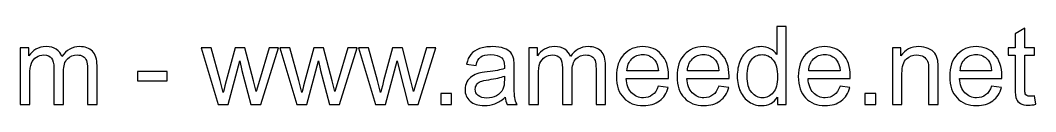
# Model space of a CAD drawing. Header units: millimetres. Extents: x -271 to 347, y -302 to 286.
# Drawn here: x 264 to 342.9, y -301.5 to -295.4 of the extents above; entities that cross this region are included whole.
import ezdxf

# ---------------------------------------------------------------- set-up
doc = ezdxf.new("R2010")
doc.units = ezdxf.units.MM
doc.header["$MEASUREMENT"] = 0
doc.layers.add('layer 1', color=7, linetype='Continuous')

msp = doc.modelspace()

# ---------------------------------------------------------------- linework, layer by layer
at = {"layer": 'layer 1', "color": 250}
for points, knots in [([(322.8278, -301.4559), (322.8278, -301.4559), (322.8278, -300.8985), (322.8278, -300.8985), (322.8278, -300.8985), (322.5499, -301.3317), (322.1406, -301.549), (321.6002, -301.549), (321.6002, -301.549), (321.2502, -301.549), (320.9285, -301.4531), (320.6364, -301.2598), (320.6364, -301.2598), (320.3429, -301.0678), (320.1157, -300.7983), (319.9534, -300.454), (319.9534, -300.454), (319.7925, -300.1083), (319.7121, -299.7118), (319.7121, -299.263), (319.7121, -299.263), (319.7121, -298.8256), (319.7855, -298.4291), (319.9308, -298.072), (319.9308, -298.072), (320.0776, -297.7164), (320.2963, -297.4427), (320.5884, -297.2536), (320.5884, -297.2536), (320.8791, -297.0631), (321.2065, -296.9685), (321.5663, -296.9685), (321.5663, -296.9685), (321.8316, -296.9685), (322.0673, -297.025), (322.2733, -297.1365), (322.2733, -297.1365), (322.4793, -297.248), (322.6472, -297.3947), (322.777, -297.5739), (322.777, -297.5739), (322.777, -297.5739), (322.777, -295.3937), (322.777, -295.3937), (322.777, -295.3937), (322.777, -295.3937), (323.5221, -295.3937), (323.5221, -295.3937), (323.5221, -295.3937), (323.5221, -295.3937), (323.5221, -301.4559), (323.5221, -301.4559), (323.5221, -301.4559), (323.5221, -301.4559), (322.8278, -301.4559), (322.8278, -301.4559)], [0, 0, 0, 0, 0.0666667, 0.0666667, 0.0666667, 0.0666667, 0.1333333, 0.1333333, 0.1333333, 0.1333333, 0.2, 0.2, 0.2, 0.2, 0.2666667, 0.2666667, 0.2666667, 0.2666667, 0.3333333, 0.3333333, 0.3333333, 0.3333333, 0.4, 0.4, 0.4, 0.4, 0.4666667, 0.4666667, 0.4666667, 0.4666667, 0.5333333, 0.5333333, 0.5333333, 0.5333333, 0.6, 0.6, 0.6, 0.6, 0.6666667, 0.6666667, 0.6666667, 0.6666667, 0.7333333, 0.7333333, 0.7333333, 0.7333333, 0.8, 0.8, 0.8, 0.8, 0.8666667, 0.8666667, 0.8666667, 0.8666667, 1, 1, 1, 1]), ([(342.7965, -300.7913), (342.7965, -300.7913), (342.8981, -301.4488), (342.8981, -301.4488), (342.8981, -301.4488), (342.6893, -301.4926), (342.5016, -301.5152), (342.3379, -301.5152), (342.3379, -301.5152), (342.0684, -301.5152), (341.8596, -301.4728), (341.71, -301.3868), (341.71, -301.3868), (341.5618, -301.3007), (341.4574, -301.1892), (341.3967, -301.0495), (341.3967, -301.0495), (341.336, -300.9098), (341.3064, -300.6163), (341.3064, -300.169), (341.3064, -300.169), (341.3064, -300.169), (341.3064, -297.6374), (341.3064, -297.6374), (341.3064, -297.6374), (341.3064, -297.6374), (340.7561, -297.6374), (340.7561, -297.6374), (340.7561, -297.6374), (340.7561, -297.6374), (340.7561, -297.0617), (340.7561, -297.0617), (340.7561, -297.0617), (340.7561, -297.0617), (341.3064, -297.0617), (341.3064, -297.0617), (341.3064, -297.0617), (341.3064, -297.0617), (341.3064, -295.9751), (341.3064, -295.9751), (341.3064, -295.9751), (341.3064, -295.9751), (342.0515, -295.5278), (342.0515, -295.5278), (342.0515, -295.5278), (342.0515, -295.5278), (342.0515, -297.0617), (342.0515, -297.0617), (342.0515, -297.0617), (342.0515, -297.0617), (342.7965, -297.0617), (342.7965, -297.0617), (342.7965, -297.0617), (342.7965, -297.0617), (342.7965, -297.6374), (342.7965, -297.6374), (342.7965, -297.6374), (342.7965, -297.6374), (342.0515, -297.6374), (342.0515, -297.6374), (342.0515, -297.6374), (342.0515, -297.6374), (342.0515, -300.2113), (342.0515, -300.2113), (342.0515, -300.2113), (342.0515, -300.4244), (342.0642, -300.5613), (342.091, -300.6219), (342.091, -300.6219), (342.1164, -300.6826), (342.1587, -300.7306), (342.218, -300.7673), (342.218, -300.7673), (342.2773, -300.8026), (342.3619, -300.8209), (342.472, -300.8209), (342.472, -300.8209), (342.5538, -300.8209), (342.6625, -300.811), (342.7965, -300.7913)], [0, 0, 0, 0, 0.047619, 0.047619, 0.047619, 0.047619, 0.0952381, 0.0952381, 0.0952381, 0.0952381, 0.1428571, 0.1428571, 0.1428571, 0.1428571, 0.1904762, 0.1904762, 0.1904762, 0.1904762, 0.2380952, 0.2380952, 0.2380952, 0.2380952, 0.2857143, 0.2857143, 0.2857143, 0.2857143, 0.3333333, 0.3333333, 0.3333333, 0.3333333, 0.3809524, 0.3809524, 0.3809524, 0.3809524, 0.4285714, 0.4285714, 0.4285714, 0.4285714, 0.4761905, 0.4761905, 0.4761905, 0.4761905, 0.5238095, 0.5238095, 0.5238095, 0.5238095, 0.5714286, 0.5714286, 0.5714286, 0.5714286, 0.6190476, 0.6190476, 0.6190476, 0.6190476, 0.6666667, 0.6666667, 0.6666667, 0.6666667, 0.7142857, 0.7142857, 0.7142857, 0.7142857, 0.7619048, 0.7619048, 0.7619048, 0.7619048, 0.8095238, 0.8095238, 0.8095238, 0.8095238, 0.8571429, 0.8571429, 0.8571429, 0.8571429, 0.9047619, 0.9047619, 0.9047619, 0.9047619, 1, 1, 1, 1]), ([(264.0068, -301.4559), (264.0068, -301.4559), (264.0068, -297.0617), (264.0068, -297.0617), (264.0068, -297.0617), (264.0068, -297.0617), (264.6757, -297.0617), (264.6757, -297.0617), (264.6757, -297.0617), (264.6757, -297.0617), (264.6757, -297.6826), (264.6757, -297.6826), (264.6757, -297.6826), (264.8125, -297.4681), (264.996, -297.2945), (265.2246, -297.1647), (265.2246, -297.1647), (265.4532, -297.0335), (265.7128, -296.9685), (266.0049, -296.9685), (266.0049, -296.9685), (266.3295, -296.9685), (266.5962, -297.0363), (266.8036, -297.1703), (266.8036, -297.1703), (267.0111, -297.3058), (267.1578, -297.4935), (267.2425, -297.7362), (267.2425, -297.7362), (267.5924, -297.224), (268.0454, -296.9685), (268.6042, -296.9685), (268.6042, -296.9685), (269.0417, -296.9685), (269.3789, -297.0885), (269.6132, -297.3298), (269.6132, -297.3298), (269.8488, -297.5711), (269.9674, -297.9422), (269.9674, -298.4432), (269.9674, -298.4432), (269.9674, -298.4432), (269.9674, -301.4559), (269.9674, -301.4559), (269.9674, -301.4559), (269.9674, -301.4559), (269.2223, -301.4559), (269.2223, -301.4559), (269.2223, -301.4559), (269.2223, -301.4559), (269.2223, -298.6901), (269.2223, -298.6901), (269.2223, -298.6901), (269.2223, -298.3938), (269.1969, -298.1793), (269.1489, -298.0481), (269.1489, -298.0481), (269.1009, -297.9168), (269.0134, -297.8124), (268.885, -297.732), (268.885, -297.732), (268.758, -297.6515), (268.6085, -297.612), (268.4377, -297.612), (268.4377, -297.612), (268.1273, -297.612), (267.8704, -297.715), (267.6658, -297.9196), (267.6658, -297.9196), (267.4612, -298.1257), (267.3596, -298.4545), (267.3596, -298.906), (267.3596, -298.906), (267.3596, -298.906), (267.3596, -301.4559), (267.3596, -301.4559), (267.3596, -301.4559), (267.3596, -301.4559), (266.6145, -301.4559), (266.6145, -301.4559), (266.6145, -301.4559), (266.6145, -301.4559), (266.6145, -298.604), (266.6145, -298.604), (266.6145, -298.604), (266.6145, -298.2738), (266.5539, -298.0255), (266.4325, -297.8604), (266.4325, -297.8604), (266.3112, -297.6953), (266.1122, -297.612), (265.837, -297.612), (265.837, -297.612), (265.6282, -297.612), (265.4349, -297.6671), (265.2571, -297.7771), (265.2571, -297.7771), (265.0793, -297.8872), (264.9508, -298.0481), (264.8704, -298.2611), (264.8704, -298.2611), (264.7914, -298.4728), (264.7519, -298.779), (264.7519, -299.1784), (264.7519, -299.1784), (264.7519, -299.1784), (264.7519, -301.4559), (264.7519, -301.4559), (264.7519, -301.4559), (264.7519, -301.4559), (264.0068, -301.4559), (264.0068, -301.4559)], [0, 0, 0, 0, 0.0344828, 0.0344828, 0.0344828, 0.0344828, 0.0689655, 0.0689655, 0.0689655, 0.0689655, 0.1034483, 0.1034483, 0.1034483, 0.1034483, 0.137931, 0.137931, 0.137931, 0.137931, 0.1724138, 0.1724138, 0.1724138, 0.1724138, 0.2068966, 0.2068966, 0.2068966, 0.2068966, 0.2413793, 0.2413793, 0.2413793, 0.2413793, 0.2758621, 0.2758621, 0.2758621, 0.2758621, 0.3103448, 0.3103448, 0.3103448, 0.3103448, 0.3448276, 0.3448276, 0.3448276, 0.3448276, 0.3793103, 0.3793103, 0.3793103, 0.3793103, 0.4137931, 0.4137931, 0.4137931, 0.4137931, 0.4482759, 0.4482759, 0.4482759, 0.4482759, 0.4827586, 0.4827586, 0.4827586, 0.4827586, 0.5172414, 0.5172414, 0.5172414, 0.5172414, 0.5517241, 0.5517241, 0.5517241, 0.5517241, 0.5862069, 0.5862069, 0.5862069, 0.5862069, 0.6206897, 0.6206897, 0.6206897, 0.6206897, 0.6551724, 0.6551724, 0.6551724, 0.6551724, 0.6896552, 0.6896552, 0.6896552, 0.6896552, 0.7241379, 0.7241379, 0.7241379, 0.7241379, 0.7586207, 0.7586207, 0.7586207, 0.7586207, 0.7931034, 0.7931034, 0.7931034, 0.7931034, 0.8275862, 0.8275862, 0.8275862, 0.8275862, 0.862069, 0.862069, 0.862069, 0.862069, 0.8965517, 0.8965517, 0.8965517, 0.8965517, 0.9310345, 0.9310345, 0.9310345, 0.9310345, 1, 1, 1, 1]), ([(279.3738, -301.4559), (279.3738, -301.4559), (278.046, -297.0617), (278.046, -297.0617), (278.046, -297.0617), (278.046, -297.0617), (278.8249, -297.0617), (278.8249, -297.0617), (278.8249, -297.0617), (278.8249, -297.0617), (279.5262, -299.5975), (279.5262, -299.5975), (279.5262, -299.5975), (279.5262, -299.5975), (279.7746, -300.5415), (279.7746, -300.5415), (279.7746, -300.5415), (279.7845, -300.4949), (279.8607, -300.193), (280.0018, -299.6356), (280.0018, -299.6356), (280.0018, -299.6356), (280.6975, -297.0617), (280.6975, -297.0617), (280.6975, -297.0617), (280.6975, -297.0617), (281.4609, -297.0617), (281.4609, -297.0617), (281.4609, -297.0617), (281.4609, -297.0617), (282.1227, -299.613), (282.1227, -299.613), (282.1227, -299.613), (282.1227, -299.613), (282.3386, -300.4498), (282.3386, -300.4498), (282.3386, -300.4498), (282.3386, -300.4498), (282.5912, -299.6017), (282.5912, -299.6017), (282.5912, -299.6017), (282.5912, -299.6017), (283.3504, -297.0617), (283.3504, -297.0617), (283.3504, -297.0617), (283.3504, -297.0617), (284.0743, -297.0617), (284.0743, -297.0617), (284.0743, -297.0617), (284.0743, -297.0617), (282.6956, -301.4559), (282.6956, -301.4559), (282.6956, -301.4559), (282.6956, -301.4559), (281.9251, -301.4559), (281.9251, -301.4559), (281.9251, -301.4559), (281.9251, -301.4559), (281.228, -298.827), (281.228, -298.827), (281.228, -298.827), (281.228, -298.827), (281.0516, -298.0749), (281.0516, -298.0749), (281.0516, -298.0749), (281.0516, -298.0749), (280.1626, -301.4559), (280.1626, -301.4559), (280.1626, -301.4559), (280.1626, -301.4559), (279.3738, -301.4559), (279.3738, -301.4559)], [0, 0, 0, 0, 0.0526316, 0.0526316, 0.0526316, 0.0526316, 0.1052632, 0.1052632, 0.1052632, 0.1052632, 0.1578947, 0.1578947, 0.1578947, 0.1578947, 0.2105263, 0.2105263, 0.2105263, 0.2105263, 0.2631579, 0.2631579, 0.2631579, 0.2631579, 0.3157895, 0.3157895, 0.3157895, 0.3157895, 0.3684211, 0.3684211, 0.3684211, 0.3684211, 0.4210526, 0.4210526, 0.4210526, 0.4210526, 0.4736842, 0.4736842, 0.4736842, 0.4736842, 0.5263158, 0.5263158, 0.5263158, 0.5263158, 0.5789474, 0.5789474, 0.5789474, 0.5789474, 0.6315789, 0.6315789, 0.6315789, 0.6315789, 0.6842105, 0.6842105, 0.6842105, 0.6842105, 0.7368421, 0.7368421, 0.7368421, 0.7368421, 0.7894737, 0.7894737, 0.7894737, 0.7894737, 0.8421053, 0.8421053, 0.8421053, 0.8421053, 0.8947368, 0.8947368, 0.8947368, 0.8947368, 1, 1, 1, 1]), ([(285.4882, -301.4559), (285.4882, -301.4559), (284.1604, -297.0617), (284.1604, -297.0617), (284.1604, -297.0617), (284.1604, -297.0617), (284.9393, -297.0617), (284.9393, -297.0617), (284.9393, -297.0617), (284.9393, -297.0617), (285.6406, -299.5975), (285.6406, -299.5975), (285.6406, -299.5975), (285.6406, -299.5975), (285.889, -300.5415), (285.889, -300.5415), (285.889, -300.5415), (285.8989, -300.4949), (285.9751, -300.193), (286.1162, -299.6356), (286.1162, -299.6356), (286.1162, -299.6356), (286.8119, -297.0617), (286.8119, -297.0617), (286.8119, -297.0617), (286.8119, -297.0617), (287.5753, -297.0617), (287.5753, -297.0617), (287.5753, -297.0617), (287.5753, -297.0617), (288.2371, -299.613), (288.2371, -299.613), (288.2371, -299.613), (288.2371, -299.613), (288.453, -300.4498), (288.453, -300.4498), (288.453, -300.4498), (288.453, -300.4498), (288.7056, -299.6017), (288.7056, -299.6017), (288.7056, -299.6017), (288.7056, -299.6017), (289.4648, -297.0617), (289.4648, -297.0617), (289.4648, -297.0617), (289.4648, -297.0617), (290.1887, -297.0617), (290.1887, -297.0617), (290.1887, -297.0617), (290.1887, -297.0617), (288.81, -301.4559), (288.81, -301.4559), (288.81, -301.4559), (288.81, -301.4559), (288.0395, -301.4559), (288.0395, -301.4559), (288.0395, -301.4559), (288.0395, -301.4559), (287.3424, -298.827), (287.3424, -298.827), (287.3424, -298.827), (287.3424, -298.827), (287.166, -298.0749), (287.166, -298.0749), (287.166, -298.0749), (287.166, -298.0749), (286.277, -301.4559), (286.277, -301.4559), (286.277, -301.4559), (286.277, -301.4559), (285.4882, -301.4559), (285.4882, -301.4559)], [0, 0, 0, 0, 0.0526316, 0.0526316, 0.0526316, 0.0526316, 0.1052632, 0.1052632, 0.1052632, 0.1052632, 0.1578947, 0.1578947, 0.1578947, 0.1578947, 0.2105263, 0.2105263, 0.2105263, 0.2105263, 0.2631579, 0.2631579, 0.2631579, 0.2631579, 0.3157895, 0.3157895, 0.3157895, 0.3157895, 0.3684211, 0.3684211, 0.3684211, 0.3684211, 0.4210526, 0.4210526, 0.4210526, 0.4210526, 0.4736842, 0.4736842, 0.4736842, 0.4736842, 0.5263158, 0.5263158, 0.5263158, 0.5263158, 0.5789474, 0.5789474, 0.5789474, 0.5789474, 0.6315789, 0.6315789, 0.6315789, 0.6315789, 0.6842105, 0.6842105, 0.6842105, 0.6842105, 0.7368421, 0.7368421, 0.7368421, 0.7368421, 0.7894737, 0.7894737, 0.7894737, 0.7894737, 0.8421053, 0.8421053, 0.8421053, 0.8421053, 0.8947368, 0.8947368, 0.8947368, 0.8947368, 1, 1, 1, 1]), ([(291.6026, -301.4559), (291.6026, -301.4559), (290.2748, -297.0617), (290.2748, -297.0617), (290.2748, -297.0617), (290.2748, -297.0617), (291.0537, -297.0617), (291.0537, -297.0617), (291.0537, -297.0617), (291.0537, -297.0617), (291.755, -299.5975), (291.755, -299.5975), (291.755, -299.5975), (291.755, -299.5975), (292.0034, -300.5415), (292.0034, -300.5415), (292.0034, -300.5415), (292.0133, -300.4949), (292.0895, -300.193), (292.2306, -299.6356), (292.2306, -299.6356), (292.2306, -299.6356), (292.9263, -297.0617), (292.9263, -297.0617), (292.9263, -297.0617), (292.9263, -297.0617), (293.6897, -297.0617), (293.6897, -297.0617), (293.6897, -297.0617), (293.6897, -297.0617), (294.3515, -299.613), (294.3515, -299.613), (294.3515, -299.613), (294.3515, -299.613), (294.5674, -300.4498), (294.5674, -300.4498), (294.5674, -300.4498), (294.5674, -300.4498), (294.82, -299.6017), (294.82, -299.6017), (294.82, -299.6017), (294.82, -299.6017), (295.5792, -297.0617), (295.5792, -297.0617), (295.5792, -297.0617), (295.5792, -297.0617), (296.3031, -297.0617), (296.3031, -297.0617), (296.3031, -297.0617), (296.3031, -297.0617), (294.9244, -301.4559), (294.9244, -301.4559), (294.9244, -301.4559), (294.9244, -301.4559), (294.1539, -301.4559), (294.1539, -301.4559), (294.1539, -301.4559), (294.1539, -301.4559), (293.4568, -298.827), (293.4568, -298.827), (293.4568, -298.827), (293.4568, -298.827), (293.2804, -298.0749), (293.2804, -298.0749), (293.2804, -298.0749), (293.2804, -298.0749), (292.3914, -301.4559), (292.3914, -301.4559), (292.3914, -301.4559), (292.3914, -301.4559), (291.6026, -301.4559), (291.6026, -301.4559)], [0, 0, 0, 0, 0.0526316, 0.0526316, 0.0526316, 0.0526316, 0.1052632, 0.1052632, 0.1052632, 0.1052632, 0.1578947, 0.1578947, 0.1578947, 0.1578947, 0.2105263, 0.2105263, 0.2105263, 0.2105263, 0.2631579, 0.2631579, 0.2631579, 0.2631579, 0.3157895, 0.3157895, 0.3157895, 0.3157895, 0.3684211, 0.3684211, 0.3684211, 0.3684211, 0.4210526, 0.4210526, 0.4210526, 0.4210526, 0.4736842, 0.4736842, 0.4736842, 0.4736842, 0.5263158, 0.5263158, 0.5263158, 0.5263158, 0.5789474, 0.5789474, 0.5789474, 0.5789474, 0.6315789, 0.6315789, 0.6315789, 0.6315789, 0.6842105, 0.6842105, 0.6842105, 0.6842105, 0.7368421, 0.7368421, 0.7368421, 0.7368421, 0.7894737, 0.7894737, 0.7894737, 0.7894737, 0.8421053, 0.8421053, 0.8421053, 0.8421053, 0.8947368, 0.8947368, 0.8947368, 0.8947368, 1, 1, 1, 1]), ([(301.6822, -300.9056), (301.4056, -301.1412), (301.1389, -301.3063), (300.8835, -301.4037), (300.8835, -301.4037), (300.6281, -301.5011), (300.3544, -301.549), (300.0608, -301.549), (300.0608, -301.549), (299.5782, -301.549), (299.2071, -301.4319), (298.9475, -301.1963), (298.9475, -301.1963), (298.6878, -300.962), (298.558, -300.6614), (298.558, -300.296), (298.558, -300.296), (298.558, -300.0815), (298.6074, -299.8853), (298.7048, -299.7075), (298.7048, -299.7075), (298.8035, -299.5297), (298.9319, -299.3886), (299.09, -299.2814), (299.09, -299.2814), (299.2494, -299.1741), (299.4272, -299.0923), (299.6262, -299.0372), (299.6262, -299.0372), (299.773, -298.9991), (299.9945, -298.9625), (300.2894, -298.9258), (300.2894, -298.9258), (300.8906, -298.8552), (301.3351, -298.7691), (301.6187, -298.6704), (301.6187, -298.6704), (301.6215, -298.5688), (301.6229, -298.5038), (301.6229, -298.477), (301.6229, -298.477), (301.6229, -298.1751), (301.5524, -297.962), (301.4113, -297.8378), (301.4113, -297.8378), (301.2208, -297.6699), (300.9371, -297.5866), (300.5618, -297.5866), (300.5618, -297.5866), (300.2104, -297.5866), (299.9508, -297.6487), (299.7843, -297.7715), (299.7843, -297.7715), (299.6163, -297.8942), (299.4936, -298.1116), (299.4131, -298.4248), (299.4131, -298.4248), (299.4131, -298.4248), (298.685, -298.3232), (298.685, -298.3232), (298.685, -298.3232), (298.7513, -298.0114), (298.86, -297.7588), (299.0124, -297.5669), (299.0124, -297.5669), (299.1648, -297.375), (299.3849, -297.2282), (299.6728, -297.1238), (299.6728, -297.1238), (299.9592, -297.0208), (300.2937, -296.9685), (300.6719, -296.9685), (300.6719, -296.9685), (301.0472, -296.9685), (301.3534, -297.0123), (301.5891, -297.1012), (301.5891, -297.1012), (301.8233, -297.1901), (301.9969, -297.3002), (302.107, -297.4342), (302.107, -297.4342), (302.217, -297.5683), (302.2946, -297.7376), (302.3398, -297.9422), (302.3398, -297.9422), (302.3638, -298.0692), (302.3765, -298.2978), (302.3765, -298.6266), (302.3765, -298.6266), (302.3765, -298.6266), (302.3765, -299.6144), (302.3765, -299.6144), (302.3765, -299.6144), (302.3765, -300.3044), (302.392, -300.7405), (302.423, -300.9253), (302.423, -300.9253), (302.4527, -301.1102), (302.5148, -301.2866), (302.6051, -301.4559), (302.6051, -301.4559), (302.6051, -301.4559), (301.8261, -301.4559), (301.8261, -301.4559), (301.8261, -301.4559), (301.7514, -301.2993), (301.7034, -301.1158), (301.6822, -300.9056)], [0, 0, 0, 0, 0.0357143, 0.0357143, 0.0357143, 0.0357143, 0.0714286, 0.0714286, 0.0714286, 0.0714286, 0.1071429, 0.1071429, 0.1071429, 0.1071429, 0.1428571, 0.1428571, 0.1428571, 0.1428571, 0.1785714, 0.1785714, 0.1785714, 0.1785714, 0.2142857, 0.2142857, 0.2142857, 0.2142857, 0.25, 0.25, 0.25, 0.25, 0.2857143, 0.2857143, 0.2857143, 0.2857143, 0.3214286, 0.3214286, 0.3214286, 0.3214286, 0.3571429, 0.3571429, 0.3571429, 0.3571429, 0.3928571, 0.3928571, 0.3928571, 0.3928571, 0.4285714, 0.4285714, 0.4285714, 0.4285714, 0.4642857, 0.4642857, 0.4642857, 0.4642857, 0.5, 0.5, 0.5, 0.5, 0.5357143, 0.5357143, 0.5357143, 0.5357143, 0.5714286, 0.5714286, 0.5714286, 0.5714286, 0.6071429, 0.6071429, 0.6071429, 0.6071429, 0.6428571, 0.6428571, 0.6428571, 0.6428571, 0.6785714, 0.6785714, 0.6785714, 0.6785714, 0.7142857, 0.7142857, 0.7142857, 0.7142857, 0.75, 0.75, 0.75, 0.75, 0.7857143, 0.7857143, 0.7857143, 0.7857143, 0.8214286, 0.8214286, 0.8214286, 0.8214286, 0.8571429, 0.8571429, 0.8571429, 0.8571429, 0.8928571, 0.8928571, 0.8928571, 0.8928571, 0.9285714, 0.9285714, 0.9285714, 0.9285714, 1, 1, 1, 1]), ([(303.5209, -301.4559), (303.5209, -301.4559), (303.5209, -297.0617), (303.5209, -297.0617), (303.5209, -297.0617), (303.5209, -297.0617), (304.1898, -297.0617), (304.1898, -297.0617), (304.1898, -297.0617), (304.1898, -297.0617), (304.1898, -297.6826), (304.1898, -297.6826), (304.1898, -297.6826), (304.3266, -297.4681), (304.5101, -297.2945), (304.7387, -297.1647), (304.7387, -297.1647), (304.9673, -297.0335), (305.2269, -296.9685), (305.519, -296.9685), (305.519, -296.9685), (305.8436, -296.9685), (306.1103, -297.0363), (306.3177, -297.1703), (306.3177, -297.1703), (306.5252, -297.3058), (306.6719, -297.4935), (306.7566, -297.7362), (306.7566, -297.7362), (307.1065, -297.224), (307.5595, -296.9685), (308.1183, -296.9685), (308.1183, -296.9685), (308.5558, -296.9685), (308.893, -297.0885), (309.1273, -297.3298), (309.1273, -297.3298), (309.3629, -297.5711), (309.4815, -297.9422), (309.4815, -298.4432), (309.4815, -298.4432), (309.4815, -298.4432), (309.4815, -301.4559), (309.4815, -301.4559), (309.4815, -301.4559), (309.4815, -301.4559), (308.7364, -301.4559), (308.7364, -301.4559), (308.7364, -301.4559), (308.7364, -301.4559), (308.7364, -298.6901), (308.7364, -298.6901), (308.7364, -298.6901), (308.7364, -298.3938), (308.711, -298.1793), (308.663, -298.0481), (308.663, -298.0481), (308.615, -297.9168), (308.5275, -297.8124), (308.3991, -297.732), (308.3991, -297.732), (308.2721, -297.6515), (308.1226, -297.612), (307.9518, -297.612), (307.9518, -297.612), (307.6414, -297.612), (307.3845, -297.715), (307.1799, -297.9196), (307.1799, -297.9196), (306.9753, -298.1257), (306.8737, -298.4545), (306.8737, -298.906), (306.8737, -298.906), (306.8737, -298.906), (306.8737, -301.4559), (306.8737, -301.4559), (306.8737, -301.4559), (306.8737, -301.4559), (306.1286, -301.4559), (306.1286, -301.4559), (306.1286, -301.4559), (306.1286, -301.4559), (306.1286, -298.604), (306.1286, -298.604), (306.1286, -298.604), (306.1286, -298.2738), (306.068, -298.0255), (305.9466, -297.8604), (305.9466, -297.8604), (305.8253, -297.6953), (305.6263, -297.612), (305.3511, -297.612), (305.3511, -297.612), (305.1423, -297.612), (304.949, -297.6671), (304.7712, -297.7771), (304.7712, -297.7771), (304.5934, -297.8872), (304.4649, -298.0481), (304.3845, -298.2611), (304.3845, -298.2611), (304.3055, -298.4728), (304.266, -298.779), (304.266, -299.1784), (304.266, -299.1784), (304.266, -299.1784), (304.266, -301.4559), (304.266, -301.4559), (304.266, -301.4559), (304.266, -301.4559), (303.5209, -301.4559), (303.5209, -301.4559)], [0, 0, 0, 0, 0.0344828, 0.0344828, 0.0344828, 0.0344828, 0.0689655, 0.0689655, 0.0689655, 0.0689655, 0.1034483, 0.1034483, 0.1034483, 0.1034483, 0.137931, 0.137931, 0.137931, 0.137931, 0.1724138, 0.1724138, 0.1724138, 0.1724138, 0.2068966, 0.2068966, 0.2068966, 0.2068966, 0.2413793, 0.2413793, 0.2413793, 0.2413793, 0.2758621, 0.2758621, 0.2758621, 0.2758621, 0.3103448, 0.3103448, 0.3103448, 0.3103448, 0.3448276, 0.3448276, 0.3448276, 0.3448276, 0.3793103, 0.3793103, 0.3793103, 0.3793103, 0.4137931, 0.4137931, 0.4137931, 0.4137931, 0.4482759, 0.4482759, 0.4482759, 0.4482759, 0.4827586, 0.4827586, 0.4827586, 0.4827586, 0.5172414, 0.5172414, 0.5172414, 0.5172414, 0.5517241, 0.5517241, 0.5517241, 0.5517241, 0.5862069, 0.5862069, 0.5862069, 0.5862069, 0.6206897, 0.6206897, 0.6206897, 0.6206897, 0.6551724, 0.6551724, 0.6551724, 0.6551724, 0.6896552, 0.6896552, 0.6896552, 0.6896552, 0.7241379, 0.7241379, 0.7241379, 0.7241379, 0.7586207, 0.7586207, 0.7586207, 0.7586207, 0.7931034, 0.7931034, 0.7931034, 0.7931034, 0.8275862, 0.8275862, 0.8275862, 0.8275862, 0.862069, 0.862069, 0.862069, 0.862069, 0.8965517, 0.8965517, 0.8965517, 0.8965517, 0.9310345, 0.9310345, 0.9310345, 0.9310345, 1, 1, 1, 1]), ([(313.5709, -300.0335), (313.5709, -300.0335), (314.3414, -300.1351), (314.3414, -300.1351), (314.3414, -300.1351), (314.2214, -300.5824), (313.9971, -300.931), (313.6697, -301.1779), (313.6697, -301.1779), (313.3423, -301.4249), (312.9246, -301.549), (312.4152, -301.549), (312.4152, -301.549), (311.7746, -301.549), (311.2666, -301.3515), (310.8912, -300.9564), (310.8912, -300.9564), (310.5158, -300.5627), (310.3282, -300.0081), (310.3282, -299.2955), (310.3282, -299.2955), (310.3282, -298.5589), (310.5173, -297.986), (310.8968, -297.5796), (310.8968, -297.5796), (311.2764, -297.1717), (311.7689, -296.9685), (312.3743, -296.9685), (312.3743, -296.9685), (312.9599, -296.9685), (313.4383, -297.1675), (313.8094, -297.5669), (313.8094, -297.5669), (314.1805, -297.9662), (314.3668, -298.5278), (314.3668, -299.2517), (314.3668, -299.2517), (314.3668, -299.2955), (314.3654, -299.3618), (314.3626, -299.4493), (314.3626, -299.4493), (314.3626, -299.4493), (311.0902, -299.4493), (311.0902, -299.4493), (311.0902, -299.4493), (311.1184, -299.9305), (311.2539, -300.3002), (311.4994, -300.5556), (311.4994, -300.5556), (311.7435, -300.811), (312.0497, -300.9394), (312.4152, -300.9394), (312.4152, -300.9394), (312.6876, -300.9394), (312.9204, -300.8675), (313.1123, -300.7235), (313.1123, -300.7235), (313.3056, -300.5796), (313.458, -300.3496), (313.5709, -300.0335)], [0, 0, 0, 0, 0.0625, 0.0625, 0.0625, 0.0625, 0.125, 0.125, 0.125, 0.125, 0.1875, 0.1875, 0.1875, 0.1875, 0.25, 0.25, 0.25, 0.25, 0.3125, 0.3125, 0.3125, 0.3125, 0.375, 0.375, 0.375, 0.375, 0.4375, 0.4375, 0.4375, 0.4375, 0.5, 0.5, 0.5, 0.5, 0.5625, 0.5625, 0.5625, 0.5625, 0.625, 0.625, 0.625, 0.625, 0.6875, 0.6875, 0.6875, 0.6875, 0.75, 0.75, 0.75, 0.75, 0.8125, 0.8125, 0.8125, 0.8125, 0.875, 0.875, 0.875, 0.875, 1, 1, 1, 1]), ([(318.2798, -300.0335), (318.2798, -300.0335), (319.0503, -300.1351), (319.0503, -300.1351), (319.0503, -300.1351), (318.9303, -300.5824), (318.706, -300.931), (318.3786, -301.1779), (318.3786, -301.1779), (318.0512, -301.4249), (317.6335, -301.549), (317.1241, -301.549), (317.1241, -301.549), (316.4835, -301.549), (315.9755, -301.3515), (315.6001, -300.9564), (315.6001, -300.9564), (315.2247, -300.5627), (315.0371, -300.0081), (315.0371, -299.2955), (315.0371, -299.2955), (315.0371, -298.5589), (315.2262, -297.986), (315.6057, -297.5796), (315.6057, -297.5796), (315.9853, -297.1717), (316.4778, -296.9685), (317.0832, -296.9685), (317.0832, -296.9685), (317.6688, -296.9685), (318.1472, -297.1675), (318.5183, -297.5669), (318.5183, -297.5669), (318.8894, -297.9662), (319.0757, -298.5278), (319.0757, -299.2517), (319.0757, -299.2517), (319.0757, -299.2955), (319.0743, -299.3618), (319.0715, -299.4493), (319.0715, -299.4493), (319.0715, -299.4493), (315.7991, -299.4493), (315.7991, -299.4493), (315.7991, -299.4493), (315.8273, -299.9305), (315.9628, -300.3002), (316.2083, -300.5556), (316.2083, -300.5556), (316.4524, -300.811), (316.7586, -300.9394), (317.1241, -300.9394), (317.1241, -300.9394), (317.3965, -300.9394), (317.6293, -300.8675), (317.8212, -300.7235), (317.8212, -300.7235), (318.0145, -300.5796), (318.1669, -300.3496), (318.2798, -300.0335)], [0, 0, 0, 0, 0.0625, 0.0625, 0.0625, 0.0625, 0.125, 0.125, 0.125, 0.125, 0.1875, 0.1875, 0.1875, 0.1875, 0.25, 0.25, 0.25, 0.25, 0.3125, 0.3125, 0.3125, 0.3125, 0.375, 0.375, 0.375, 0.375, 0.4375, 0.4375, 0.4375, 0.4375, 0.5, 0.5, 0.5, 0.5, 0.5625, 0.5625, 0.5625, 0.5625, 0.625, 0.625, 0.625, 0.625, 0.6875, 0.6875, 0.6875, 0.6875, 0.75, 0.75, 0.75, 0.75, 0.8125, 0.8125, 0.8125, 0.8125, 0.875, 0.875, 0.875, 0.875, 1, 1, 1, 1]), ([(327.6976, -300.0335), (327.6976, -300.0335), (328.4681, -300.1351), (328.4681, -300.1351), (328.4681, -300.1351), (328.3481, -300.5824), (328.1238, -300.931), (327.7964, -301.1779), (327.7964, -301.1779), (327.469, -301.4249), (327.0513, -301.549), (326.5419, -301.549), (326.5419, -301.549), (325.9013, -301.549), (325.3933, -301.3515), (325.0179, -300.9564), (325.0179, -300.9564), (324.6425, -300.5627), (324.4549, -300.0081), (324.4549, -299.2955), (324.4549, -299.2955), (324.4549, -298.5589), (324.644, -297.986), (325.0235, -297.5796), (325.0235, -297.5796), (325.4031, -297.1717), (325.8956, -296.9685), (326.501, -296.9685), (326.501, -296.9685), (327.0866, -296.9685), (327.565, -297.1675), (327.9361, -297.5669), (327.9361, -297.5669), (328.3072, -297.9662), (328.4935, -298.5278), (328.4935, -299.2517), (328.4935, -299.2517), (328.4935, -299.2955), (328.4921, -299.3618), (328.4893, -299.4493), (328.4893, -299.4493), (328.4893, -299.4493), (325.2169, -299.4493), (325.2169, -299.4493), (325.2169, -299.4493), (325.2451, -299.9305), (325.3806, -300.3002), (325.6261, -300.5556), (325.6261, -300.5556), (325.8702, -300.811), (326.1764, -300.9394), (326.5419, -300.9394), (326.5419, -300.9394), (326.8143, -300.9394), (327.0471, -300.8675), (327.239, -300.7235), (327.239, -300.7235), (327.4323, -300.5796), (327.5847, -300.3496), (327.6976, -300.0335)], [0, 0, 0, 0, 0.0625, 0.0625, 0.0625, 0.0625, 0.125, 0.125, 0.125, 0.125, 0.1875, 0.1875, 0.1875, 0.1875, 0.25, 0.25, 0.25, 0.25, 0.3125, 0.3125, 0.3125, 0.3125, 0.375, 0.375, 0.375, 0.375, 0.4375, 0.4375, 0.4375, 0.4375, 0.5, 0.5, 0.5, 0.5, 0.5625, 0.5625, 0.5625, 0.5625, 0.625, 0.625, 0.625, 0.625, 0.6875, 0.6875, 0.6875, 0.6875, 0.75, 0.75, 0.75, 0.75, 0.8125, 0.8125, 0.8125, 0.8125, 0.875, 0.875, 0.875, 0.875, 1, 1, 1, 1]), ([(331.7616, -301.4559), (331.7616, -301.4559), (331.7616, -297.0617), (331.7616, -297.0617), (331.7616, -297.0617), (331.7616, -297.0617), (332.4305, -297.0617), (332.4305, -297.0617), (332.4305, -297.0617), (332.4305, -297.0617), (332.4305, -297.6854), (332.4305, -297.6854), (332.4305, -297.6854), (332.7522, -297.207), (333.2179, -296.9685), (333.8261, -296.9685), (333.8261, -296.9685), (334.0914, -296.9685), (334.3341, -297.0165), (334.5556, -297.1111), (334.5556, -297.1111), (334.7772, -297.2056), (334.9437, -297.3312), (335.0537, -297.485), (335.0537, -297.485), (335.1638, -297.6388), (335.2414, -297.8223), (335.2852, -298.0339), (335.2852, -298.0339), (335.312, -298.1722), (335.3261, -298.4135), (335.3261, -298.7578), (335.3261, -298.7578), (335.3261, -298.7578), (335.3261, -301.4559), (335.3261, -301.4559), (335.3261, -301.4559), (335.3261, -301.4559), (334.581, -301.4559), (334.581, -301.4559), (334.581, -301.4559), (334.581, -301.4559), (334.581, -298.7861), (334.581, -298.7861), (334.581, -298.7861), (334.581, -298.4827), (334.5528, -298.2555), (334.4949, -298.1059), (334.4949, -298.1059), (334.4371, -297.9563), (334.3341, -297.8364), (334.1873, -297.7461), (334.1873, -297.7461), (334.0406, -297.6572), (333.867, -297.612), (333.6694, -297.612), (333.6694, -297.612), (333.3533, -297.612), (333.081, -297.7122), (332.851, -297.914), (332.851, -297.914), (332.621, -298.1144), (332.5067, -298.4968), (332.5067, -299.0584), (332.5067, -299.0584), (332.5067, -299.0584), (332.5067, -301.4559), (332.5067, -301.4559), (332.5067, -301.4559), (332.5067, -301.4559), (331.7616, -301.4559), (331.7616, -301.4559)], [0, 0, 0, 0, 0.0526316, 0.0526316, 0.0526316, 0.0526316, 0.1052632, 0.1052632, 0.1052632, 0.1052632, 0.1578947, 0.1578947, 0.1578947, 0.1578947, 0.2105263, 0.2105263, 0.2105263, 0.2105263, 0.2631579, 0.2631579, 0.2631579, 0.2631579, 0.3157895, 0.3157895, 0.3157895, 0.3157895, 0.3684211, 0.3684211, 0.3684211, 0.3684211, 0.4210526, 0.4210526, 0.4210526, 0.4210526, 0.4736842, 0.4736842, 0.4736842, 0.4736842, 0.5263158, 0.5263158, 0.5263158, 0.5263158, 0.5789474, 0.5789474, 0.5789474, 0.5789474, 0.6315789, 0.6315789, 0.6315789, 0.6315789, 0.6842105, 0.6842105, 0.6842105, 0.6842105, 0.7368421, 0.7368421, 0.7368421, 0.7368421, 0.7894737, 0.7894737, 0.7894737, 0.7894737, 0.8421053, 0.8421053, 0.8421053, 0.8421053, 0.8947368, 0.8947368, 0.8947368, 0.8947368, 1, 1, 1, 1]), ([(339.4677, -300.0335), (339.4677, -300.0335), (340.2382, -300.1351), (340.2382, -300.1351), (340.2382, -300.1351), (340.1182, -300.5824), (339.8939, -300.931), (339.5665, -301.1779), (339.5665, -301.1779), (339.2391, -301.4249), (338.8214, -301.549), (338.312, -301.549), (338.312, -301.549), (337.6714, -301.549), (337.1634, -301.3515), (336.788, -300.9564), (336.788, -300.9564), (336.4126, -300.5627), (336.225, -300.0081), (336.225, -299.2955), (336.225, -299.2955), (336.225, -298.5589), (336.4141, -297.986), (336.7936, -297.5796), (336.7936, -297.5796), (337.1732, -297.1717), (337.6657, -296.9685), (338.2711, -296.9685), (338.2711, -296.9685), (338.8567, -296.9685), (339.3351, -297.1675), (339.7062, -297.5669), (339.7062, -297.5669), (340.0773, -297.9662), (340.2636, -298.5278), (340.2636, -299.2517), (340.2636, -299.2517), (340.2636, -299.2955), (340.2622, -299.3618), (340.2594, -299.4493), (340.2594, -299.4493), (340.2594, -299.4493), (336.987, -299.4493), (336.987, -299.4493), (336.987, -299.4493), (337.0152, -299.9305), (337.1507, -300.3002), (337.3962, -300.5556), (337.3962, -300.5556), (337.6403, -300.811), (337.9465, -300.9394), (338.312, -300.9394), (338.312, -300.9394), (338.5844, -300.9394), (338.8172, -300.8675), (339.0091, -300.7235), (339.0091, -300.7235), (339.2024, -300.5796), (339.3548, -300.3496), (339.4677, -300.0335)], [0, 0, 0, 0, 0.0625, 0.0625, 0.0625, 0.0625, 0.125, 0.125, 0.125, 0.125, 0.1875, 0.1875, 0.1875, 0.1875, 0.25, 0.25, 0.25, 0.25, 0.3125, 0.3125, 0.3125, 0.3125, 0.375, 0.375, 0.375, 0.375, 0.4375, 0.4375, 0.4375, 0.4375, 0.5, 0.5, 0.5, 0.5, 0.5625, 0.5625, 0.5625, 0.5625, 0.625, 0.625, 0.625, 0.625, 0.6875, 0.6875, 0.6875, 0.6875, 0.75, 0.75, 0.75, 0.75, 0.8125, 0.8125, 0.8125, 0.8125, 0.875, 0.875, 0.875, 0.875, 1, 1, 1, 1]), ([(311.1325, -298.8397), (311.1325, -298.8397), (313.5794, -298.8397), (313.5794, -298.8397), (313.5794, -298.8397), (313.5469, -298.47), (313.4524, -298.1934), (313.2986, -298.0085), (313.2986, -298.0085), (313.0629, -297.7221), (312.7553, -297.5782), (312.3785, -297.5782), (312.3785, -297.5782), (312.037, -297.5782), (311.7506, -297.6925), (311.5177, -297.9211), (311.5177, -297.9211), (311.2863, -298.1497), (311.1579, -298.4559), (311.1325, -298.8397)], [0, 0, 0, 0, 0.1666667, 0.1666667, 0.1666667, 0.1666667, 0.3333333, 0.3333333, 0.3333333, 0.3333333, 0.5, 0.5, 0.5, 0.5, 0.6666667, 0.6666667, 0.6666667, 0.6666667, 1, 1, 1, 1]), ([(315.8414, -298.8397), (315.8414, -298.8397), (318.2883, -298.8397), (318.2883, -298.8397), (318.2883, -298.8397), (318.2558, -298.47), (318.1613, -298.1934), (318.0075, -298.0085), (318.0075, -298.0085), (317.7718, -297.7221), (317.4642, -297.5782), (317.0874, -297.5782), (317.0874, -297.5782), (316.7459, -297.5782), (316.4595, -297.6925), (316.2266, -297.9211), (316.2266, -297.9211), (315.9952, -298.1497), (315.8668, -298.4559), (315.8414, -298.8397)], [0, 0, 0, 0, 0.1666667, 0.1666667, 0.1666667, 0.1666667, 0.3333333, 0.3333333, 0.3333333, 0.3333333, 0.5, 0.5, 0.5, 0.5, 0.6666667, 0.6666667, 0.6666667, 0.6666667, 1, 1, 1, 1]), ([(320.4741, -299.2644), (320.4741, -299.8261), (320.5926, -300.2452), (320.8311, -300.5232), (320.8311, -300.5232), (321.0682, -300.8011), (321.349, -300.9394), (321.6721, -300.9394), (321.6721, -300.9394), (321.9981, -300.9394), (322.2747, -300.8068), (322.5033, -300.5415), (322.5033, -300.5415), (322.7305, -300.2762), (322.8448, -299.8712), (322.8448, -299.3265), (322.8448, -299.3265), (322.8448, -298.7282), (322.7291, -298.2879), (322.4962, -298.0071), (322.4962, -298.0071), (322.2648, -297.7263), (321.9784, -297.5866), (321.6383, -297.5866), (321.6383, -297.5866), (321.3067, -297.5866), (321.0301, -297.7207), (320.8071, -297.9902), (320.8071, -297.9902), (320.5856, -298.2597), (320.4741, -298.6845), (320.4741, -299.2644)], [0, 0, 0, 0, 0.1111111, 0.1111111, 0.1111111, 0.1111111, 0.2222222, 0.2222222, 0.2222222, 0.2222222, 0.3333333, 0.3333333, 0.3333333, 0.3333333, 0.4444444, 0.4444444, 0.4444444, 0.4444444, 0.5555556, 0.5555556, 0.5555556, 0.5555556, 0.6666667, 0.6666667, 0.6666667, 0.6666667, 0.7777778, 0.7777778, 0.7777778, 0.7777778, 1, 1, 1, 1]), ([(325.2592, -298.8397), (325.2592, -298.8397), (327.7061, -298.8397), (327.7061, -298.8397), (327.7061, -298.8397), (327.6736, -298.47), (327.5791, -298.1934), (327.4253, -298.0085), (327.4253, -298.0085), (327.1896, -297.7221), (326.882, -297.5782), (326.5052, -297.5782), (326.5052, -297.5782), (326.1637, -297.5782), (325.8773, -297.6925), (325.6444, -297.9211), (325.6444, -297.9211), (325.413, -298.1497), (325.2846, -298.4559), (325.2592, -298.8397)], [0, 0, 0, 0, 0.1666667, 0.1666667, 0.1666667, 0.1666667, 0.3333333, 0.3333333, 0.3333333, 0.3333333, 0.5, 0.5, 0.5, 0.5, 0.6666667, 0.6666667, 0.6666667, 0.6666667, 1, 1, 1, 1]), ([(337.0293, -298.8397), (337.0293, -298.8397), (339.4762, -298.8397), (339.4762, -298.8397), (339.4762, -298.8397), (339.4437, -298.47), (339.3492, -298.1934), (339.1954, -298.0085), (339.1954, -298.0085), (338.9597, -297.7221), (338.6521, -297.5782), (338.2753, -297.5782), (338.2753, -297.5782), (337.9338, -297.5782), (337.6474, -297.6925), (337.4145, -297.9211), (337.4145, -297.9211), (337.1831, -298.1497), (337.0547, -298.4559), (337.0293, -298.8397)], [0, 0, 0, 0, 0.1666667, 0.1666667, 0.1666667, 0.1666667, 0.3333333, 0.3333333, 0.3333333, 0.3333333, 0.5, 0.5, 0.5, 0.5, 0.6666667, 0.6666667, 0.6666667, 0.6666667, 1, 1, 1, 1]), ([(273.1156, -299.6356), (273.1156, -299.6356), (273.1156, -298.8905), (273.1156, -298.8905), (273.1156, -298.8905), (273.1156, -298.8905), (275.4185, -298.8905), (275.4185, -298.8905), (275.4185, -298.8905), (275.4185, -298.8905), (275.4185, -299.6356), (275.4185, -299.6356), (275.4185, -299.6356), (275.4185, -299.6356), (273.1156, -299.6356), (273.1156, -299.6356)], [0, 0, 0, 0, 0.2, 0.2, 0.2, 0.2, 0.4, 0.4, 0.4, 0.4, 0.6, 0.6, 0.6, 0.6, 1, 1, 1, 1]), ([(301.6229, -299.2546), (301.352, -299.3646), (300.9456, -299.4578), (300.4037, -299.534), (300.4037, -299.534), (300.0961, -299.5777), (299.8788, -299.6271), (299.7518, -299.6821), (299.7518, -299.6821), (299.6248, -299.7372), (299.5274, -299.8176), (299.4583, -299.922), (299.4583, -299.922), (299.3891, -300.0278), (299.3539, -300.145), (299.3539, -300.2748), (299.3539, -300.2748), (299.3539, -300.4709), (299.4287, -300.636), (299.5796, -300.7673), (299.5796, -300.7673), (299.7306, -300.8985), (299.9508, -300.9648), (300.2401, -300.9648), (300.2401, -300.9648), (300.5265, -300.9648), (300.7819, -300.9027), (301.0063, -300.7772), (301.0063, -300.7772), (301.2292, -300.653), (301.3943, -300.4822), (301.4988, -300.2663), (301.4988, -300.2663), (301.5792, -300.0984), (301.6187, -299.8515), (301.6187, -299.5255), (301.6187, -299.5255), (301.6187, -299.5255), (301.6229, -299.2546), (301.6229, -299.2546)], [0, 0, 0, 0, 0.0909091, 0.0909091, 0.0909091, 0.0909091, 0.1818182, 0.1818182, 0.1818182, 0.1818182, 0.2727273, 0.2727273, 0.2727273, 0.2727273, 0.3636364, 0.3636364, 0.3636364, 0.3636364, 0.4545455, 0.4545455, 0.4545455, 0.4545455, 0.5454545, 0.5454545, 0.5454545, 0.5454545, 0.6363636, 0.6363636, 0.6363636, 0.6363636, 0.7272727, 0.7272727, 0.7272727, 0.7272727, 0.8181818, 0.8181818, 0.8181818, 0.8181818, 1, 1, 1, 1]), ([(296.6714, -301.4559), (296.6714, -301.4559), (296.6714, -300.6092), (296.6714, -300.6092), (296.6714, -300.6092), (296.6714, -300.6092), (297.518, -300.6092), (297.518, -300.6092), (297.518, -300.6092), (297.518, -300.6092), (297.518, -301.4559), (297.518, -301.4559), (297.518, -301.4559), (297.518, -301.4559), (296.6714, -301.4559), (296.6714, -301.4559)], [0, 0, 0, 0, 0.2, 0.2, 0.2, 0.2, 0.4, 0.4, 0.4, 0.4, 0.6, 0.6, 0.6, 0.6, 1, 1, 1, 1]), ([(329.621, -301.4559), (329.621, -301.4559), (329.621, -300.6092), (329.621, -300.6092), (329.621, -300.6092), (329.621, -300.6092), (330.4676, -300.6092), (330.4676, -300.6092), (330.4676, -300.6092), (330.4676, -300.6092), (330.4676, -301.4559), (330.4676, -301.4559), (330.4676, -301.4559), (330.4676, -301.4559), (329.621, -301.4559), (329.621, -301.4559)], [0, 0, 0, 0, 0.2, 0.2, 0.2, 0.2, 0.4, 0.4, 0.4, 0.4, 0.6, 0.6, 0.6, 0.6, 1, 1, 1, 1])]:
    msp.add_open_spline(points, degree=3, knots=knots, dxfattribs=at)

doc.saveas('drawing.dxf')
